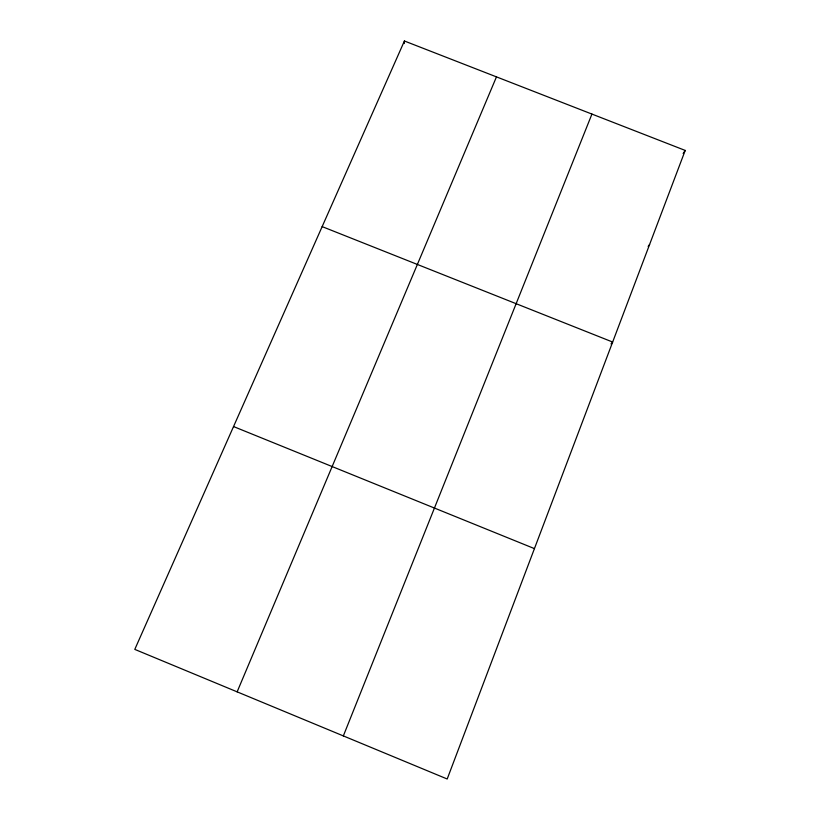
<?xml version="1.0" encoding="UTF-8"?>
<svg xmlns="http://www.w3.org/2000/svg" width="820" height="820" viewBox="0 0 820 820"><rect width="100%" height="100%" fill="white"/><g stroke="black" fill="none" stroke-linecap="round" stroke-linejoin="round"><path stroke-width="1.23" d="M404.311 43.521L404.414 41L685.212 150.429L447.197 779L134.787 649.389L404.414 41M343.344 735.919L591.938 114.082M237.134 691.854L496.469 76.875M683.152 153.494L685.212 150.429M648.149 246.41L649.604 244.462M610.992 343.928L612.653 342.042L322.157 226.617M233.546 426.564L534.435 548.611"/></g></svg>
